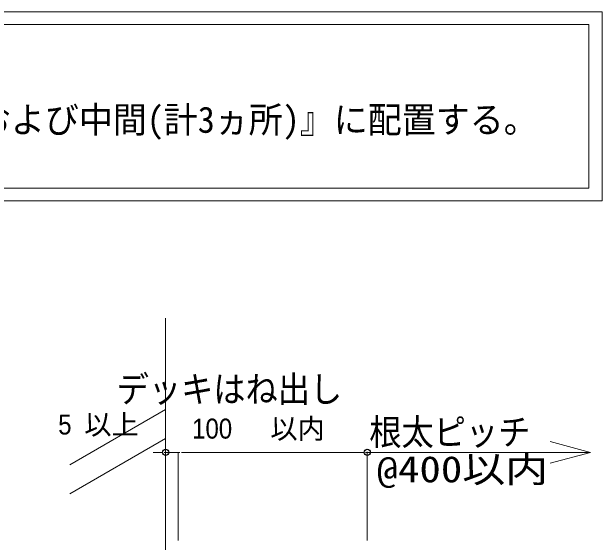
# Model space of a CAD drawing. Units: millimetres, scale not verified. Extents: x -4750 to 4750, y -3000 to 3000.
# Drawn here: x -1455.7 to -1221.5, y -1956.4 to -1746 of the extents above; entities that cross this region are included whole.
import ezdxf
from ezdxf.enums import TextEntityAlignment as Align

# ---------------------------------------------------------------- set-up
doc = ezdxf.new("R2010")
doc.units = ezdxf.units.MM
doc.header["$LTSCALE"] = 5
doc.header["$PDMODE"] = 32
doc.header["$PDSIZE"] = 2.5
for name, color, linetype, lineweight in [('0-0_デッキ', 7, 'Continuous', 9), ('0-3_一般', 7, 'Continuous', 9), ('0-4_0', 7, 'Continuous', 9), ('0-6_文字', 7, 'Continuous', 9), ('0-7_寸法', 7, 'Continuous', 9)]:
    doc.layers.add(name, color=color, linetype=linetype, lineweight=lineweight)
doc.layers.add('0-9_Defpoints', color=7, linetype='Continuous')
doc.styles.add('Osaka', font='')
doc.styles.add('ＭＳ ゴシック', font='')
doc.styles.get('Osaka').set_extended_font_data('Osaka')
doc.styles.get('ＭＳ ゴシック').set_extended_font_data('MS Gothic')

# ---------------------------------------------------------------- blocks, each defined once
blk = doc.blocks.new('_DOT')
at = {"layer": '0-4_0'}
for p, q in [((-10, 0), (-20, 0)), ((-5, 0), (5, 0))]:
    blk.add_line(p, q, dxfattribs=at)

msp = doc.modelspace()

# ---------------------------------------------------------------- linework, layer by layer
at = {"layer": '0-0_デッキ'}
for points in [[(-1694.481, -1746.035), (-1221.481, -1746.035), (-1221.481, -1821.035), (-1694.481, -1821.035)], [(-1689.481, -1751.035), (-1226.815, -1751.035), (-1226.815, -1816.035), (-1689.481, -1816.035)]]:
    msp.add_lwpolyline(points, close=True, dxfattribs=at)
at = {"layer": '0-3_一般'}
msp.add_line((-1394.704, -1867.488), (-1394.704, -2059.807), dxfattribs=at)
at = {"layer": '0-3_一般', "color": 134}
for p, q in [((-1394.704, -1903.72), (-1432.704, -1925.659)), ((-1394.704, -1915.267), (-1432.704, -1937.206))]:
    msp.add_line(p, q, dxfattribs=at)
at = {"layer": '0-7_寸法'}
for p, q in [((-1397.208, -1920.764), (-1399.711, -1920.764)), ((-1394.704, -1955.764), (-1394.704, -1920.764)), ((-1389.704, -1920.764), (-1394.704, -1920.764)), ((-1389.704, -1955.764), (-1389.704, -1920.764)), ((-1389.704, -1955.764), (-1389.704, -1920.764)), ((-1387.2, -1920.764), (-1317.208, -1920.764)), ((-1387.2, -1920.764), (-1384.696, -1920.764)), ((-1314.704, -1955.764), (-1314.704, -1920.764)), ((-1314.704, -1920.764), (-1226.185, -1920.764))]:
    msp.add_line(p, q, dxfattribs=at)
msp.add_lwpolyline([(-1242.06, -1916.51), (-1226.185, -1920.764), (-1242.06, -1925.018)], dxfattribs=at)
at = {"layer": '0-9_Defpoints'}
for p in [(-1394.704, -1920.764), (-1314.704, -1920.764)]:
    msp.add_point(p, dxfattribs=at)

# ---------------------------------------------------------------- block references
at = {"layer": '0-7_寸法', "xscale": 0.1251862, "yscale": 0.1251862}
for p in [(-1394.704, -1920.764), (-1314.704, -1920.764)]:
    msp.add_blockref('_DOT', p, dxfattribs=at)
at = {"layer": '0-7_寸法', "xscale": 0.1251862, "yscale": 0.1251862, "rotation": 180}
msp.add_blockref('_DOT', (-1389.704, -1920.764), dxfattribs=at)
msp.add_blockref('_DOT', (-1389.704, -1920.764), dxfattribs=at)

# ---------------------------------------------------------------- texts
at = {"layer": '0-6_文字', "style": 'ＭＳ ゴシック', "width": 0.95}
msp.add_text('\u3000\u3000また根太長さに対して、『両端および中間(計3ヵ所)』に配置する。', height=10.41, dxfattribs=at).set_placement((-1685.426, -1797.147), align=Align.BOTTOM_LEFT)
at = {"layer": '0-7_寸法'}
for s, height, style, width, p in [('デッキはね出し', 10.41, 'ＭＳ ゴシック', 0.9, (-1414.112, -1904.013)), ('5', 7.918, 'Osaka', 0.9, (-1437.324, -1916.052)), ('根太ピッチ', 10.41, 'ＭＳ ゴシック', 0.9, (-1313.879, -1921.024)), ('100', 7.918, 'Osaka', 0.9, (-1384.199, -1917.678)), ('@400以内', 10.41, 'ＭＳ ゴシック', 1.2, (-1310.991, -1935.764))]:
    msp.add_text(s, height=height, dxfattribs=dict(at, style=style, width=width)).set_placement(p, align=Align.BOTTOM_LEFT)
at = {"layer": '0-7_寸法', "style": 'Osaka'}
for s, p in [('以上', (-1426.982, -1916.052)), ('以内', (-1353.174, -1917.678))]:
    msp.add_text(s, height=7.918, dxfattribs=at).set_placement(p, align=Align.BOTTOM_LEFT)

doc.saveas('drawing.dxf')
